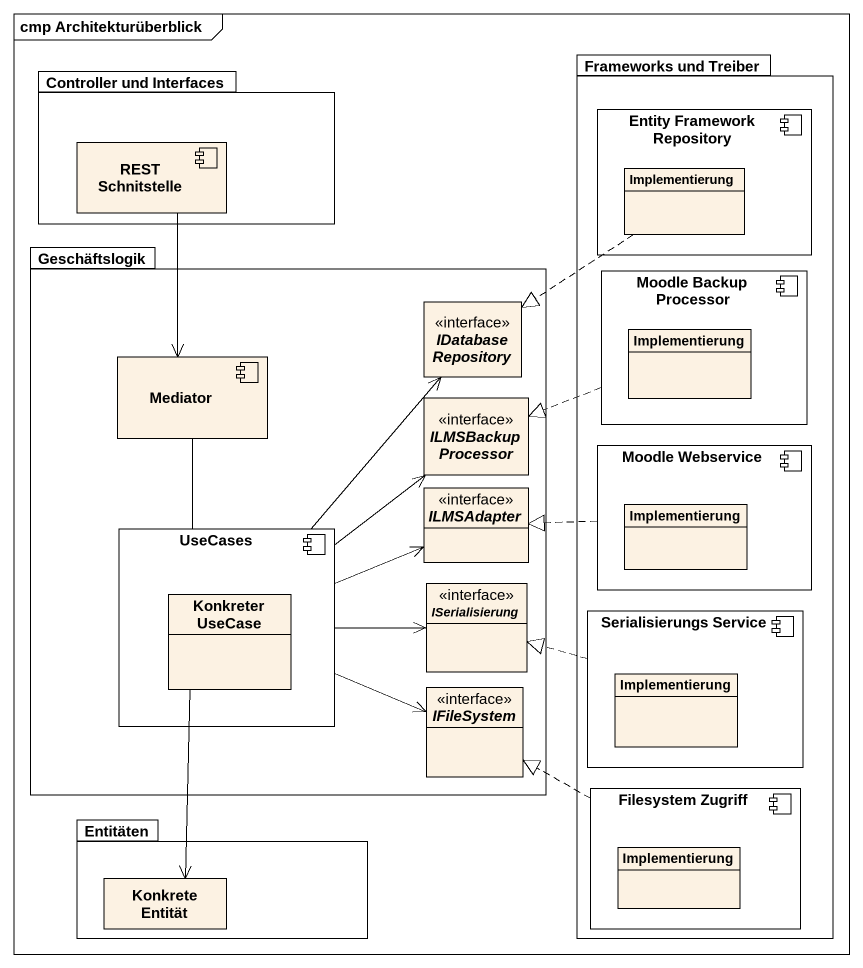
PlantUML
@startuml
mainframe cmp Architekturüberblick
allowmixing
hide circle
hide empty members
package "Controller und Interfaces" as Controller_und_Interfaces {
  component "REST Schnitstelle" as REST_Schnitstelle
}
package "Frameworks und Treiber" as Frameworks_und_Treiber {
  component "Entity Framework Repository" as Entity_Framework_Repository {
    class Implementierung
  }
  component "Moodle Backup Processor" as Moodle_Backup_Processor {
    class "Implementierung" as Implementierung_2
  }
  component "Moodle Webservice" as Moodle_Webservice {
    class "Implementierung" as Implementierung_3
  }
  component "Serialisierungs Service" as Serialisierungs_Service {
    class "Implementierung" as Implementierung_4
  }
  component "Filesystem Zugriff" as Filesystem_Zugriff {
    class "Implementierung" as Implementierung_5
  }
}
package Geschäftslogik {
  interface "IDatabase Repository" as IDatabase_Repository
  component Mediator
  interface "ILMSBackup Processor" as ILMSBackup_Processor
  interface ILMSAdapter
  component UseCases {
    class "Konkreter UseCase" as Konkreter_UseCase
  }
  interface ISerialisierung
  interface IFileSystem
}
package Entitäten {
  class "Konkrete Entität" as Konkrete_Entität
}
Implementierung ..|> IDatabase_Repository
Moodle_Backup_Processor .left.|> ILMSBackup_Processor
Mediator <-up- REST_Schnitstelle
Moodle_Webservice .left.|> ILMSAdapter
UseCases -up-> IDatabase_Repository
UseCases -up- Mediator
UseCases -up-> ILMSBackup_Processor
UseCases -right-> ILMSAdapter
UseCases -right-> ISerialisierung
UseCases -right-> IFileSystem
Konkreter_UseCase --> Konkrete_Entität
Serialisierungs_Service .left.|> ISerialisierung
Filesystem_Zugriff .left.|> IFileSystem
@enduml
